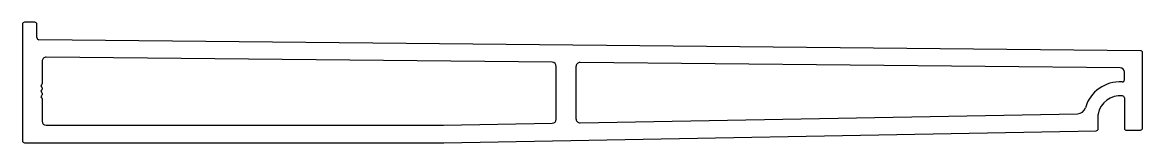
# Model space of a CAD drawing. Extents: x -98 to 106, y 1 to 23.
import ezdxf

# ---------------------------------------------------------------- set-up
doc = ezdxf.new("R2010")
doc.units = 0
doc.layers.add('5', color=7, linetype='CONTINUOUS')

msp = doc.modelspace()

# ---------------------------------------------------------------- linework, layer by layer
at = {"layer": '5', "color": 7, "linetype": 'CONTINUOUS'}
for p, q in [((-97.97, 22.69), (-97.97, 1.5)), ((-95.73, 23.07), (-97.59, 23.07)), ((-95.35, 20.27), (-95.35, 22.69)), ((105.25, 17.89), (-94.97, 19.89)), ((-1.69, 15.78), (-93.63, 16.7)), ((105.62, 3.81), (105.62, 17.51)), ((-94.4, 15.94), (-94.4, 11.85)), ((-0.94, 5.42), (-0.94, 15.02)), ((2.63, 14.97), (2.63, 5.51)), ((101.57, 14.75), (3.4, 15.73)), ((102.32, 12.58), (102.32, 13.99)), ((-94.48, 11.68), (-94.65, 11.51)), ((-94.65, 11.49), (-94.48, 11.32)), ((-94.48, 10.68), (-94.65, 10.51)), ((-94.65, 10.49), (-94.48, 10.32)), ((-94.4, 11.15), (-94.4, 10.85)), ((-94.48, 9.68), (-94.65, 9.51)), ((-94.65, 9.51), (-94.48, 9.32)), ((-94.4, 10.15), (-94.4, 9.85)), ((-94.4, 9.15), (-94.4, 5.06)), ((102.32, 9.27), (102.32, 3.76)), ((3.41, 4.75), (93.79, 6.4)), ((97.55, 3.66), (97.55, 6.27)), ((-93.64, 4.3), (-21.41, 4.3)), ((-21.41, 4.3), (-1.68, 4.66)), ((-21.38, 1.12), (97.18, 3.28)), ((102.71, 3.38), (105.25, 3.43)), ((-97.59, 1.12), (-21.38, 1.12))]:
    msp.add_line(p, q, dxfattribs=at)
for centre, radius, start, end in [((-97.59, 22.69), 0.381, 90, 180), ((-95.73, 22.69), 0.381, 360, 90), ((-94.96, 20.27), 0.381, 180, 269.4271), ((-93.64, 15.94), 0.76, 89.4271, 180), ((105.24, 17.51), 0.381, 360, 89.4271), ((-1.7, 15.02), 0.76, 0, 89.4271), ((3.39, 14.97), 0.76, 89.4271, 180), ((101.56, 13.99), 0.76, 0, 89.4271), ((101.94, 12.58), 0.381, 266.5669, 360), ((-94.64, 11.5), 0.008, 135, 225), ((-94.64, 10.5), 0.008, 135, 225), ((-94.65, 11.85), 0.25, 315, 360), ((-94.65, 11.15), 0.25, 0, 45), ((-94.65, 10.85), 0.25, 315, 0), ((-94.65, 10.15), 0.25, 360, 45), ((101.52, 5.64), 6.57, 86.5669, 163.6573), ((-94.65, 9.85), 0.25, 315, 360), ((-94.65, 9.15), 0.25, 0, 45), ((101.52, 5.64), 4.03, 83.4339, 170.1381), ((101.94, 9.27), 0.38, 0, 83.4339), ((93.76, 7.92), 1.52, 271.0429, 343.6573), ((97.93, 6.27), 0.38, 170.1381, 180), ((-93.64, 5.06), 0.76, 180, 270), ((-1.7, 5.42), 0.76, 271.0429, 360), ((3.39, 5.51), 0.76, 180, 271.0429), ((97.17, 3.66), 0.38, 271.0429, 360), ((102.7, 3.76), 0.38, 180, 271.0429), ((105.24, 3.81), 0.38, 271.0429, 360), ((-97.59, 1.5), 0.381, 180, 270)]:
    msp.add_arc(centre, radius, start, end, dxfattribs=at)

doc.saveas('drawing.dxf')
